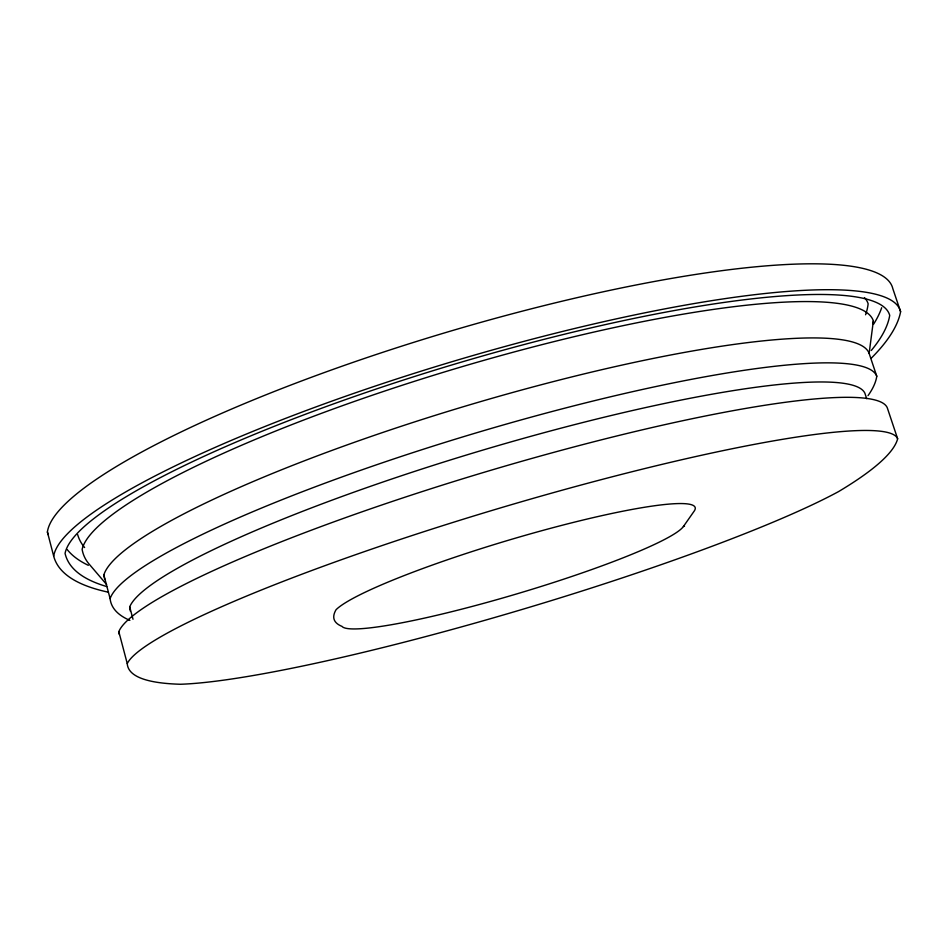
<?xml version="1.0" encoding="UTF-8"?>
<svg xmlns="http://www.w3.org/2000/svg" width="948" height="948" viewBox="0 0 948 948"><rect width="100%" height="100%" fill="white"/><g stroke="black" fill="none" stroke-linecap="round" stroke-linejoin="round"><path stroke-width="1.42" d="M868.013 395.636A959.731 145.767 -14.3 0 0 876.77 376.261L869.138 353.414L873.369 320.969A412.842 73.98 -16.6 0 0 476.5 362.468A412.842 73.98 -16.6 0 0 82.132 549.342A951.271 166.73 -19.2 0 0 89.799 564.878L106.579 584.489M683.401 526.519L694.173 511.126A188.865 21.994 -16.6 0 0 540.561 531.034A188.865 21.994 -16.6 0 0 336.078 609.694A617.989 69.133 -18 0 0 341.991 626.379A178.805 19.718 -16.6 0 0 510.699 595.688A178.805 19.718 -16.6 0 0 683.401 526.519L684.515 526.187M871.212 358.237A1050.514 189.647 -13.6 0 0 900.6 311.714L892.791 288.559A440.725 84.68 -16.6 0 0 467.186 326.254A440.725 84.68 -16.6 0 0 47.4 531.982L53.681 556.12A1018.425 179.385 -19.4 0 0 107.871 592.085M118.82 631.652L127.257 663.624A938.496 108.665 -18.3 0 0 180.393 684.255A380.338 42.565 -16.6 0 0 507.559 613.747A380.338 42.565 -16.6 0 0 838.636 491.55A965.716 114.471 -14.8 0 0 897.638 438.794L887.364 408.031A401.383 54.119 -16.6 0 0 506.67 465.634A401.383 54.119 -16.6 0 0 118.82 631.652A935.712 123.358 -18.5 0 0 119.318 634.496M866.685 398.658L864.932 393.349A384.13 55.79 -16.6 0 0 499.643 445.157A384.13 55.79 -16.6 0 0 129.71 606.874A907.485 128.644 -18.7 0 0 130.445 611.294M129.71 606.874L133.004 619.257M869.138 353.414A399.535 65.531 -16.6 0 0 486.916 399.772A399.535 65.531 -16.6 0 0 103.853 574.915L110.11 598.638A932.856 138.432 -18.8 0 0 129.876 620.383M48.277 534.826A1016.114 191.247 -19.6 0 1 47.4 531.982M106.733 586.551A999.216 175.581 -19.4 0 1 65.068 553.407A430.084 77.203 -16.6 0 1 476.05 357.846A430.084 77.203 -16.6 0 1 889.71 315.411A1030.239 185.5 -13.7 0 1 871.259 350.487M88.318 565.316A997.569 184.149 -19.5 0 1 67.213 549.567M84.609 547.517A969.982 178.449 -19.5 0 1 77.677 534.648M881.676 307.733A1028.473 194.53 -13.5 0 1 873.582 324.18M865.571 314.76A999.405 188.32 -13.6 0 0 868.131 303.787A412.724 77.712 -16.6 0 0 864.458 297.601M53.681 556.12A441.59 79.371 -16.6 0 1 475.73 354.73A441.59 79.371 -16.6 0 1 900.6 311.714M127.257 663.624A402.426 47.649 -16.6 0 1 517.809 502.807A402.426 47.649 -16.6 0 1 897.638 438.794M110.11 598.638A400.305 60.779 -16.6 0 1 495.176 427.299A400.305 60.779 -16.6 0 1 876.77 376.261M873.369 320.969A979.023 175.653 -13.8 0 1 872.966 323.659M104.718 579.098A930.829 149.203 -19 0 1 103.853 574.915"/></g></svg>
